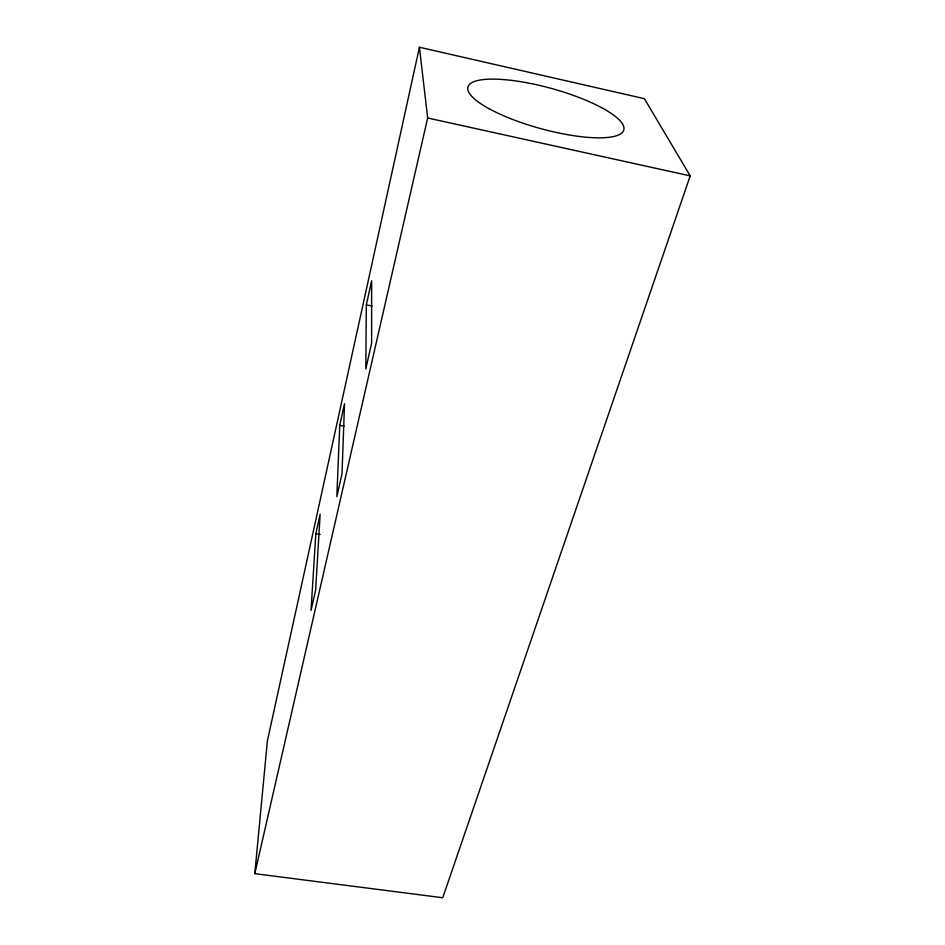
<?xml version="1.0" encoding="UTF-8"?>
<svg xmlns="http://www.w3.org/2000/svg" width="945" height="945" viewBox="0 0 945 945"><rect width="100%" height="100%" fill="white"/><g stroke="black" fill="none" stroke-linecap="round" stroke-linejoin="round"><path stroke-width="1.42" d="M366.329 304.881L365.798 368.881L371.621 343.189L371.645 280.783L366.329 304.881L372.058 306.003M339.751 425.333L336.833 496.597L342.007 473.776L344.523 403.728L339.751 425.333L344.074 426.124M315.831 533.76L311.023 610.435L315.642 590.046L320.131 514.257L315.831 533.76L320.142 534.48M254.796 873.652L267.388 740.892L419.426 47.25L644.407 98.693L690.204 175.888L442.744 897.75L254.796 873.652L427.66 117.995L419.426 47.25M427.66 117.995L690.204 175.888M489.25 108.805A80.833 20.79 15.4 0 0 620.794 133.741A80.833 20.79 15.4 0 0 527.534 82.876A80.833 20.79 15.4 0 0 489.25 108.805"/></g></svg>
